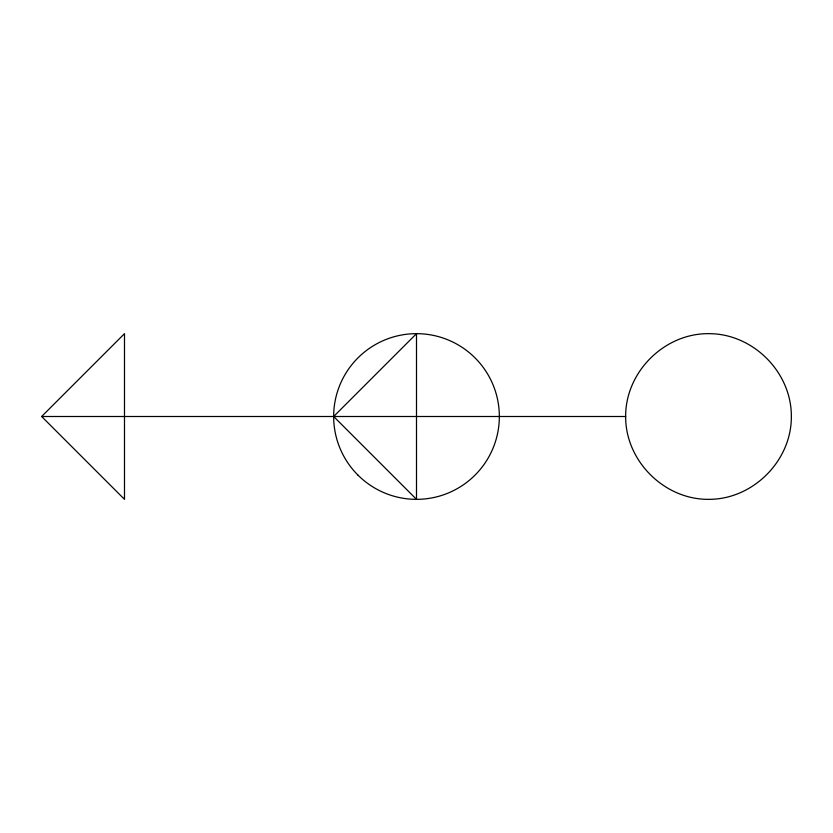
<?xml version="1.0" encoding="UTF-8"?>
<svg xmlns="http://www.w3.org/2000/svg" width="833" height="833" viewBox="0 0 833 833"><rect width="100%" height="100%" fill="white"/><g stroke="black" fill="none" stroke-linecap="round" stroke-linejoin="round"><path stroke-width="1.25" d="M625.656 416.5C625.385 372.164 664.161 333.377 708.508 333.658C752.845 333.377 791.631 372.164 791.35 416.5C791.631 460.836 752.845 499.623 708.508 499.342C664.161 499.623 625.385 460.836 625.656 416.5L41.65 416.5L124.492 333.658L124.492 499.342L41.65 416.5M416.5 333.658L333.658 416.5L416.5 499.342L416.5 333.658M357.919 475.081A82.842 82.842 0 0 0 496.52 437.939A82.842 82.842 0 0 0 395.061 336.48A82.842 82.842 0 0 0 357.919 475.081"/></g></svg>
